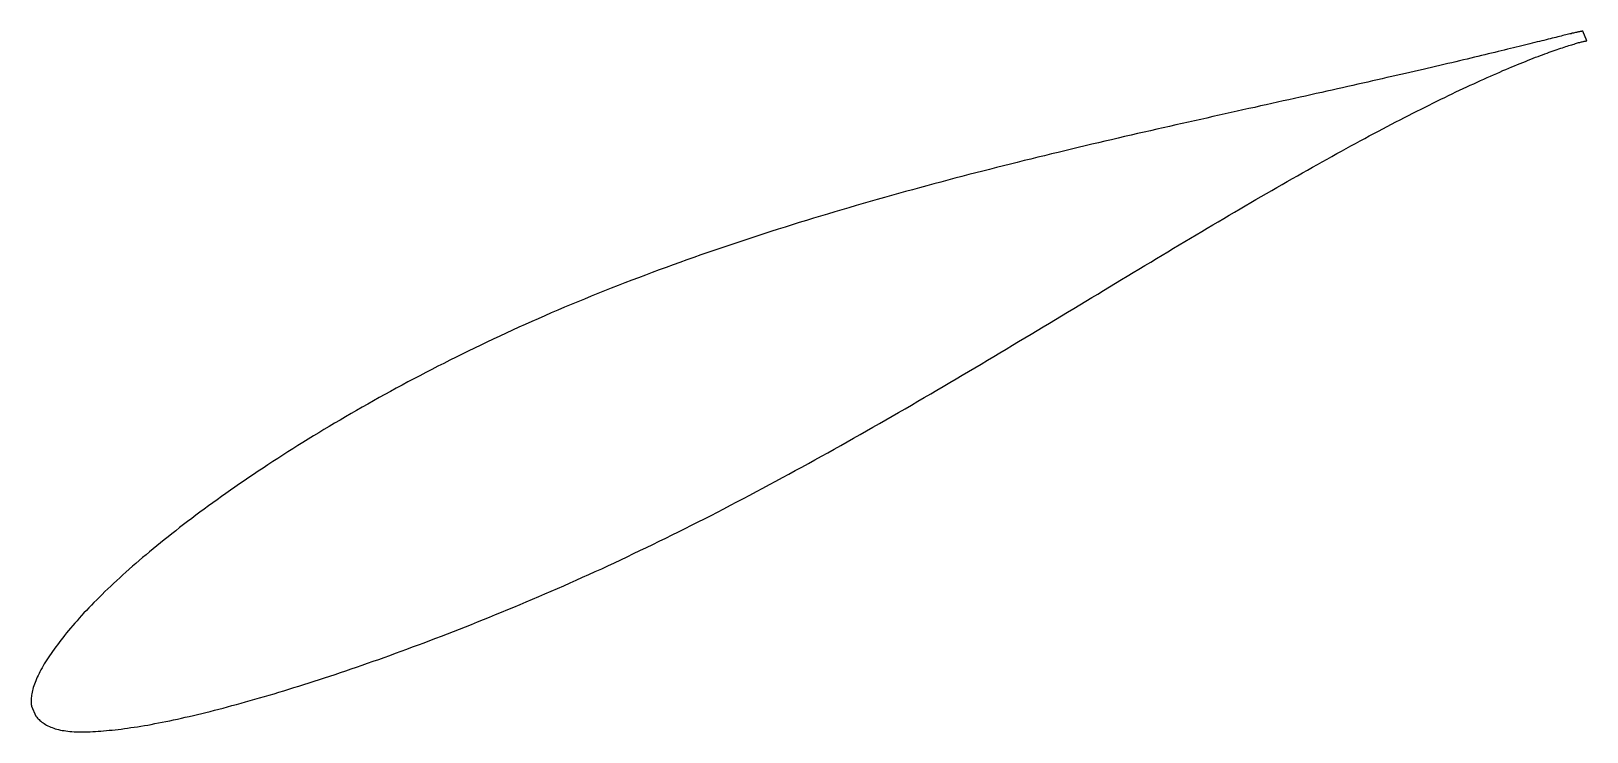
# Model space of a CAD drawing. Header units: metres. Extents: x -45 to 91, y -21 to 40.
import ezdxf

# ---------------------------------------------------------------- set-up
doc = ezdxf.new("R2010")
doc.units = ezdxf.units.M

msp = doc.modelspace()

# ---------------------------------------------------------------- linework, layer by layer
msp.add_lwpolyline([(90.35, 39.99), (90.34, 39.99), (90.33, 39.99), (90.32, 39.99), (90.3, 39.98), (90.27, 39.98), (90.24, 39.97), (90.21, 39.97), (90.16, 39.96), (90.12, 39.95), (90.06, 39.94), (90, 39.93), (89.94, 39.91), (89.87, 39.9), (89.8, 39.88), (89.71, 39.86), (89.63, 39.84), (89.54, 39.82), (89.44, 39.8), (89.34, 39.77), (89.23, 39.75), (89.12, 39.72), (89, 39.69), (88.87, 39.66), (88.74, 39.63), (88.61, 39.6), (88.47, 39.56), (88.32, 39.53), (88.17, 39.49), (88.02, 39.45), (87.86, 39.41), (87.69, 39.37), (87.52, 39.33), (87.34, 39.29), (87.16, 39.24), (86.97, 39.19), (86.78, 39.15), (86.58, 39.1), (86.37, 39.05), (86.17, 38.99), (85.95, 38.94), (85.73, 38.89), (85.51, 38.83), (85.28, 38.78), (85.04, 38.72), (84.8, 38.66), (84.56, 38.6), (84.31, 38.54), (84.05, 38.47), (83.79, 38.41), (83.52, 38.34), (83.25, 38.28), (82.98, 38.21), (82.7, 38.14), (82.41, 38.07), (82.12, 38), (81.82, 37.93), (81.52, 37.86), (81.22, 37.79), (80.91, 37.71), (80.59, 37.64), (80.27, 37.56), (79.95, 37.48), (79.62, 37.4), (79.28, 37.32), (78.94, 37.24), (78.6, 37.16), (78.25, 37.08), (77.89, 37), (77.53, 36.92), (77.17, 36.83), (76.8, 36.75), (76.43, 36.66), (76.05, 36.57), (75.67, 36.48), (75.29, 36.39), (74.89, 36.3), (74.5, 36.21), (74.1, 36.12), (73.7, 36.03), (73.29, 35.94), (72.87, 35.84), (72.46, 35.75), (72.04, 35.65), (71.61, 35.56), (71.18, 35.46), (70.75, 35.36), (70.31, 35.26), (69.87, 35.16), (69.42, 35.06), (68.97, 34.96), (68.52, 34.86), (68.06, 34.76), (67.6, 34.65), (67.13, 34.55), (66.66, 34.44), (66.19, 34.34), (65.71, 34.23), (65.23, 34.12), (64.74, 34.02), (64.25, 33.91), (63.76, 33.8), (63.26, 33.69), (62.77, 33.58), (62.26, 33.47), (61.76, 33.35), (61.25, 33.24), (60.73, 33.13), (60.22, 33.01), (59.7, 32.9), (59.18, 32.78), (58.65, 32.66), (58.12, 32.54), (57.59, 32.42), (57.05, 32.3), (56.52, 32.18), (55.98, 32.06), (55.43, 31.94), (54.88, 31.82), (54.34, 31.69), (53.78, 31.57), (53.23, 31.44), (52.67, 31.31), (52.11, 31.18), (51.55, 31.06), (50.98, 30.93), (50.42, 30.8), (49.85, 30.66), (49.28, 30.53), (48.7, 30.4), (48.13, 30.26), (47.55, 30.13), (46.97, 29.99), (46.38, 29.85), (45.8, 29.71), (45.21, 29.57), (44.62, 29.43), (44.03, 29.29), (43.44, 29.14), (42.85, 29), (42.25, 28.85), (41.66, 28.71), (41.06, 28.56), (40.46, 28.41), (39.86, 28.26), (39.26, 28.1), (38.65, 27.95), (38.05, 27.8), (37.44, 27.64), (36.83, 27.49), (36.22, 27.33), (35.61, 27.17), (35, 27.01), (34.39, 26.84), (33.78, 26.68), (33.17, 26.52), (32.55, 26.35), (31.94, 26.18), (31.32, 26.01), (30.71, 25.84), (30.09, 25.67), (29.48, 25.5), (28.86, 25.32), (28.24, 25.15), (27.62, 24.97), (27.01, 24.79), (26.39, 24.61), (25.77, 24.43), (25.15, 24.25), (24.53, 24.06), (23.92, 23.88), (23.3, 23.69), (22.68, 23.5), (22.06, 23.31), (21.44, 23.12), (20.83, 22.92), (20.21, 22.73), (19.59, 22.53), (18.98, 22.34), (18.36, 22.14), (17.75, 21.94), (17.14, 21.73), (16.52, 21.53), (15.91, 21.33), (15.3, 21.12), (14.69, 20.91), (14.08, 20.7), (13.47, 20.49), (12.86, 20.28), (12.25, 20.06), (11.65, 19.84), (11.05, 19.63), (10.44, 19.41), (9.84, 19.19), (9.24, 18.96), (8.64, 18.74), (8.04, 18.51), (7.45, 18.29), (6.85, 18.06), (6.26, 17.83), (5.67, 17.6), (5.08, 17.36), (4.5, 17.13), (3.91, 16.89), (3.33, 16.65), (2.75, 16.41), (2.17, 16.17), (1.59, 15.93), (1.01, 15.68), (0.44, 15.44), (-0.13, 15.19), (-0.7, 14.94), (-1.27, 14.69), (-1.83, 14.44), (-2.39, 14.19), (-2.95, 13.93), (-3.51, 13.68), (-4.06, 13.42), (-4.62, 13.16), (-5.17, 12.9), (-5.71, 12.64), (-6.26, 12.38), (-6.8, 12.12), (-7.34, 11.85), (-7.87, 11.59), (-8.41, 11.32), (-8.94, 11.05), (-9.46, 10.79), (-9.99, 10.52), (-10.51, 10.25), (-11.03, 9.97), (-11.55, 9.7), (-12.06, 9.43), (-12.57, 9.16), (-13.08, 8.88), (-13.58, 8.61), (-14.08, 8.33), (-14.58, 8.06), (-15.07, 7.78), (-15.57, 7.5), (-16.05, 7.23), (-16.54, 6.95), (-17.02, 6.67), (-17.5, 6.39), (-17.98, 6.11), (-18.45, 5.84), (-18.92, 5.56), (-19.38, 5.28), (-19.84, 5), (-20.3, 4.72), (-20.76, 4.44), (-21.21, 4.16), (-21.66, 3.88), (-22.1, 3.6), (-22.54, 3.33), (-22.98, 3.05), (-23.41, 2.77), (-23.84, 2.49), (-24.27, 2.21), (-24.69, 1.93), (-25.11, 1.65), (-25.52, 1.38), (-25.93, 1.1), (-26.34, 0.82), (-26.74, 0.55), (-27.14, 0.27), (-27.54, -0.01), (-27.93, -0.28), (-28.31, -0.56), (-28.7, -0.83), (-29.08, -1.1), (-29.45, -1.37), (-29.82, -1.65), (-30.19, -1.92), (-30.55, -2.19), (-30.91, -2.46), (-31.27, -2.73), (-31.62, -2.99), (-31.96, -3.26), (-32.3, -3.53), (-32.64, -3.79), (-32.97, -4.06), (-33.3, -4.32), (-33.63, -4.58), (-33.95, -4.84), (-34.27, -5.1), (-34.58, -5.36), (-34.88, -5.62), (-35.19, -5.87), (-35.49, -6.13), (-35.78, -6.38), (-36.07, -6.63), (-36.36, -6.89), (-36.64, -7.13), (-36.91, -7.38), (-37.19, -7.63), (-37.45, -7.88), (-37.72, -8.12), (-37.97, -8.36), (-38.23, -8.6), (-38.48, -8.84), (-38.72, -9.08), (-38.96, -9.32), (-39.19, -9.55), (-39.43, -9.78), (-39.65, -10.01), (-39.87, -10.24), (-40.09, -10.47), (-40.3, -10.7), (-40.51, -10.92), (-40.71, -11.15), (-40.9, -11.37), (-41.1, -11.59), (-41.28, -11.8), (-41.47, -12.02), (-41.65, -12.23), (-41.82, -12.44), (-41.99, -12.65), (-42.15, -12.86), (-42.31, -13.06), (-42.47, -13.26), (-42.62, -13.46), (-42.76, -13.66), (-42.9, -13.86), (-43.04, -14.05), (-43.17, -14.24), (-43.3, -14.42), (-43.42, -14.61), (-43.53, -14.79), (-43.65, -14.96), (-43.76, -15.14), (-43.86, -15.31), (-43.96, -15.48), (-44.05, -15.65), (-44.14, -15.82), (-44.22, -15.98), (-44.3, -16.14), (-44.37, -16.3), (-44.44, -16.45), (-44.51, -16.6), (-44.57, -16.75), (-44.62, -16.9), (-44.67, -17.05), (-44.72, -17.19), (-44.76, -17.33), (-44.79, -17.46), (-44.82, -17.6), (-44.85, -17.73), (-44.87, -17.85), (-44.88, -17.97), (-44.9, -18.09), (-44.91, -18.21), (-44.91, -18.31), (-44.91, -18.42), (-44.91, -18.51), (-44.9, -18.6), (-44.9, -18.68), (-44.89, -18.75), (-44.88, -18.8), (-44.88, -18.83), (-44.5, -19.7), (-44.49, -19.7), (-44.48, -19.72), (-44.45, -19.75), (-44.41, -19.79), (-44.36, -19.85), (-44.29, -19.91), (-44.22, -19.98), (-44.14, -20.06), (-44.06, -20.13), (-43.97, -20.2), (-43.87, -20.28), (-43.77, -20.34), (-43.67, -20.41), (-43.56, -20.47), (-43.44, -20.53), (-43.32, -20.59), (-43.2, -20.64), (-43.07, -20.69), (-42.94, -20.74), (-42.8, -20.78), (-42.66, -20.82), (-42.51, -20.86), (-42.36, -20.9), (-42.2, -20.93), (-42.04, -20.95), (-41.87, -20.98), (-41.7, -21), (-41.53, -21.01), (-41.35, -21.03), (-41.17, -21.04), (-40.98, -21.05), (-40.78, -21.05), (-40.59, -21.06), (-40.38, -21.06), (-40.18, -21.05), (-39.96, -21.05), (-39.75, -21.04), (-39.53, -21.03), (-39.3, -21.02), (-39.07, -21), (-38.83, -20.99), (-38.59, -20.97), (-38.35, -20.95), (-38.1, -20.92), (-37.84, -20.9), (-37.58, -20.87), (-37.32, -20.84), (-37.05, -20.81), (-36.78, -20.77), (-36.5, -20.73), (-36.22, -20.69), (-35.93, -20.65), (-35.64, -20.61), (-35.34, -20.56), (-35.04, -20.51), (-34.74, -20.46), (-34.43, -20.4), (-34.12, -20.34), (-33.8, -20.28), (-33.48, -20.22), (-33.16, -20.15), (-32.83, -20.09), (-32.49, -20.01), (-32.16, -19.94), (-31.81, -19.87), (-31.47, -19.79), (-31.12, -19.71), (-30.76, -19.63), (-30.41, -19.54), (-30.04, -19.45), (-29.68, -19.36), (-29.31, -19.27), (-28.93, -19.18), (-28.56, -19.08), (-28.17, -18.98), (-27.79, -18.88), (-27.4, -18.77), (-27.01, -18.67), (-26.61, -18.56), (-26.21, -18.45), (-25.81, -18.33), (-25.4, -18.22), (-24.99, -18.1), (-24.57, -17.98), (-24.15, -17.85), (-23.73, -17.73), (-23.31, -17.6), (-22.88, -17.47), (-22.44, -17.34), (-22.01, -17.2), (-21.57, -17.07), (-21.13, -16.93), (-20.68, -16.79), (-20.23, -16.64), (-19.78, -16.5), (-19.33, -16.35), (-18.87, -16.2), (-18.41, -16.05), (-17.94, -15.89), (-17.48, -15.73), (-17.01, -15.57), (-16.53, -15.41), (-16.06, -15.25), (-15.58, -15.08), (-15.1, -14.91), (-14.61, -14.74), (-14.13, -14.57), (-13.64, -14.39), (-13.14, -14.21), (-12.65, -14.03), (-12.15, -13.85), (-11.65, -13.66), (-11.15, -13.48), (-10.65, -13.29), (-10.14, -13.1), (-9.63, -12.9), (-9.12, -12.71), (-8.61, -12.51), (-8.09, -12.31), (-7.57, -12.1), (-7.05, -11.9), (-6.53, -11.69), (-6, -11.48), (-5.48, -11.27), (-4.95, -11.06), (-4.42, -10.84), (-3.89, -10.63), (-3.35, -10.41), (-2.82, -10.18), (-2.28, -9.96), (-1.74, -9.73), (-1.2, -9.5), (-0.66, -9.27), (-0.12, -9.04), (0.43, -8.8), (0.97, -8.56), (1.52, -8.32), (2.07, -8.08), (2.62, -7.84), (3.17, -7.59), (3.72, -7.34), (4.27, -7.09), (4.83, -6.84), (5.38, -6.58), (5.94, -6.32), (6.5, -6.06), (7.05, -5.8), (7.61, -5.53), (8.17, -5.27), (8.73, -5), (9.29, -4.73), (9.85, -4.45), (10.41, -4.18), (10.98, -3.9), (11.54, -3.62), (12.1, -3.34), (12.67, -3.06), (13.23, -2.77), (13.79, -2.49), (14.36, -2.2), (14.92, -1.91), (15.49, -1.62), (16.06, -1.32), (16.62, -1.03), (17.19, -0.73), (17.75, -0.43), (18.32, -0.13), (18.89, 0.17), (19.45, 0.48), (20.02, 0.78), (20.58, 1.09), (21.15, 1.39), (21.71, 1.7), (22.28, 2.01), (22.85, 2.32), (23.41, 2.63), (23.98, 2.95), (24.54, 3.26), (25.1, 3.58), (25.67, 3.89), (26.23, 4.21), (26.79, 4.53), (27.36, 4.85), (27.92, 5.17), (28.48, 5.49), (29.04, 5.81), (29.6, 6.13), (30.16, 6.45), (30.72, 6.77), (31.28, 7.1), (31.84, 7.42), (32.39, 7.75), (32.95, 8.07), (33.51, 8.39), (34.06, 8.72), (34.61, 9.04), (35.17, 9.37), (35.72, 9.69), (36.27, 10.02), (36.82, 10.34), (37.37, 10.67), (37.92, 10.99), (38.46, 11.32), (39.01, 11.64), (39.55, 11.97), (40.1, 12.29), (40.64, 12.62), (41.18, 12.94), (41.72, 13.26), (42.26, 13.59), (42.79, 13.91), (43.33, 14.23), (43.86, 14.55), (44.39, 14.87), (44.92, 15.19), (45.45, 15.51), (45.98, 15.83), (46.51, 16.15), (47.03, 16.46), (47.55, 16.78), (48.07, 17.09), (48.59, 17.41), (49.11, 17.72), (49.63, 18.03), (50.14, 18.34), (50.65, 18.65), (51.17, 18.96), (51.67, 19.26), (52.18, 19.57), (52.69, 19.87), (53.19, 20.17), (53.69, 20.47), (54.19, 20.77), (54.69, 21.07), (55.18, 21.37), (55.67, 21.66), (56.16, 21.95), (56.65, 22.24), (57.14, 22.53), (57.62, 22.82), (58.1, 23.11), (58.58, 23.39), (59.06, 23.67), (59.53, 23.95), (60.01, 24.23), (60.48, 24.51), (60.94, 24.78), (61.41, 25.05), (61.87, 25.32), (62.33, 25.59), (62.79, 25.85), (63.24, 26.12), (63.7, 26.38), (64.15, 26.63), (64.59, 26.89), (65.04, 27.14), (65.48, 27.39), (65.92, 27.64), (66.35, 27.89), (66.79, 28.13), (67.22, 28.38), (67.65, 28.61), (68.07, 28.85), (68.49, 29.08), (68.91, 29.32), (69.33, 29.54), (69.74, 29.77), (70.15, 29.99), (70.55, 30.21), (70.96, 30.43), (71.36, 30.65), (71.75, 30.86), (72.15, 31.07), (72.54, 31.28), (72.93, 31.48), (73.31, 31.68), (73.69, 31.88), (74.07, 32.08), (74.44, 32.27), (74.81, 32.46), (75.18, 32.65), (75.54, 32.84), (75.9, 33.02), (76.26, 33.2), (76.61, 33.38), (76.96, 33.55), (77.3, 33.72), (77.65, 33.89), (77.98, 34.05), (78.32, 34.22), (78.65, 34.38), (78.98, 34.53), (79.3, 34.69), (79.62, 34.84), (79.93, 34.99), (80.24, 35.13), (80.55, 35.28), (80.85, 35.41), (81.15, 35.55), (81.45, 35.69), (81.74, 35.82), (82.03, 35.95), (82.31, 36.07), (82.59, 36.19), (82.86, 36.31), (83.13, 36.43), (83.4, 36.55), (83.66, 36.66), (83.92, 36.77), (84.17, 36.87), (84.42, 36.98), (84.66, 37.08), (84.9, 37.18), (85.14, 37.27), (85.37, 37.36), (85.6, 37.45), (85.82, 37.54), (86.04, 37.63), (86.25, 37.71), (86.46, 37.79), (86.66, 37.87), (86.86, 37.94), (87.05, 38.01), (87.24, 38.08), (87.43, 38.15), (87.61, 38.21), (87.78, 38.28), (87.95, 38.34), (88.12, 38.39), (88.28, 38.45), (88.44, 38.5), (88.59, 38.55), (88.73, 38.6), (88.87, 38.65), (89.01, 38.69), (89.14, 38.73), (89.27, 38.77), (89.39, 38.81), (89.5, 38.84), (89.61, 38.87), (89.72, 38.91), (89.82, 38.93), (89.91, 38.96), (90, 38.99), (90.09, 39.01), (90.17, 39.03), (90.24, 39.05), (90.31, 39.06), (90.38, 39.08), (90.43, 39.09), (90.49, 39.11), (90.53, 39.12), (90.58, 39.12), (90.61, 39.13), (90.64, 39.14), (90.67, 39.14), (90.69, 39.14), (90.7, 39.15), (90.71, 39.15), (90.72, 39.15)], close=True)

doc.saveas('drawing.dxf')
